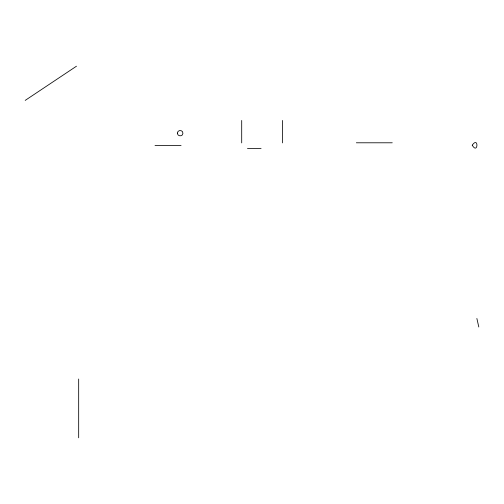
<?xml version="1.0" encoding="UTF-8"?>
<svg xmlns="http://www.w3.org/2000/svg" width="504" height="504" viewBox="0 0 504 504"><rect width="100%" height="100%" fill="white"/><g stroke="black" fill="none" stroke-linecap="round" stroke-linejoin="round"><path stroke-width="0.76" d="M25.2 100.391L76.488 66.194M247.47 148.554L261.078 148.359M356.347 142.79L392.251 142.79M155.024 145.599L181.068 145.599M476.866 318.465L478.8 326.995M282.479 120.45L282.479 142.903M241.7 120.45L241.7 142.903M78.674 379.021L78.674 437.806M177.452 133.081C177.143 136.603 182.952 136.823 182.921 133.289C183.223 129.767 177.421 129.541 177.452 133.081M472.242 145.19C478.094 155.125 478.844 135.733 472.242 145.19"/></g></svg>
